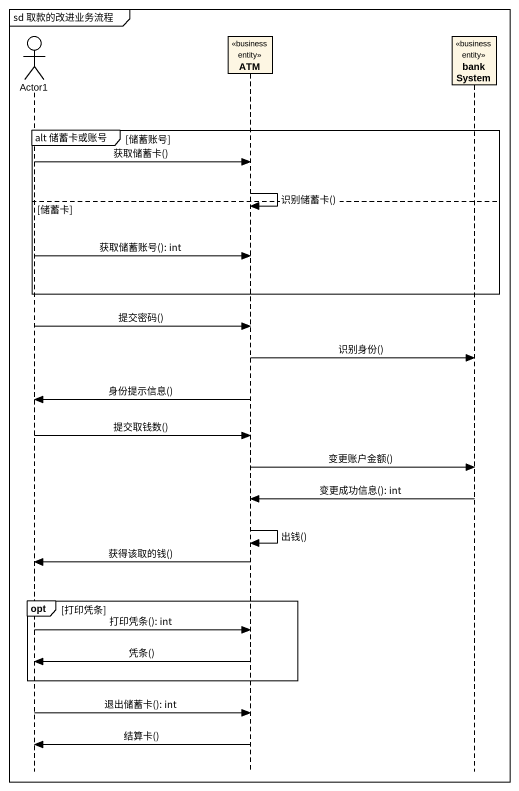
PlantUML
@startuml
mainframe sd 取款的改进业务流程
hide footbox
actor Actor1
participant ATM <<business entity>>
participant bankSystem <<business entity>>

group alt 储蓄卡或账号 [储蓄账号]
  Actor1 -> ATM : 获取储蓄卡()
  ATM -> ATM : 识别储蓄卡()
else 储蓄卡
  Actor1 -> ATM : 获取储蓄账号(): int
end
Actor1 -> ATM : 提交密码()
ATM -> bankSystem : 识别身份()
ATM -> Actor1 : 身份提示信息()
Actor1 -> ATM : 提交取钱数()
ATM -> bankSystem : 变更账户金额()
bankSystem -> ATM : 变更成功信息(): int
ATM -> ATM : 出钱()
ATM -> Actor1 : 获得该取的钱()
opt 打印凭条
  Actor1 -> ATM : 打印凭条(): int
  ATM -> Actor1 : 凭条()
end
Actor1 -> ATM : 退出储蓄卡(): int
ATM -> Actor1 : 结算卡()
@enduml
